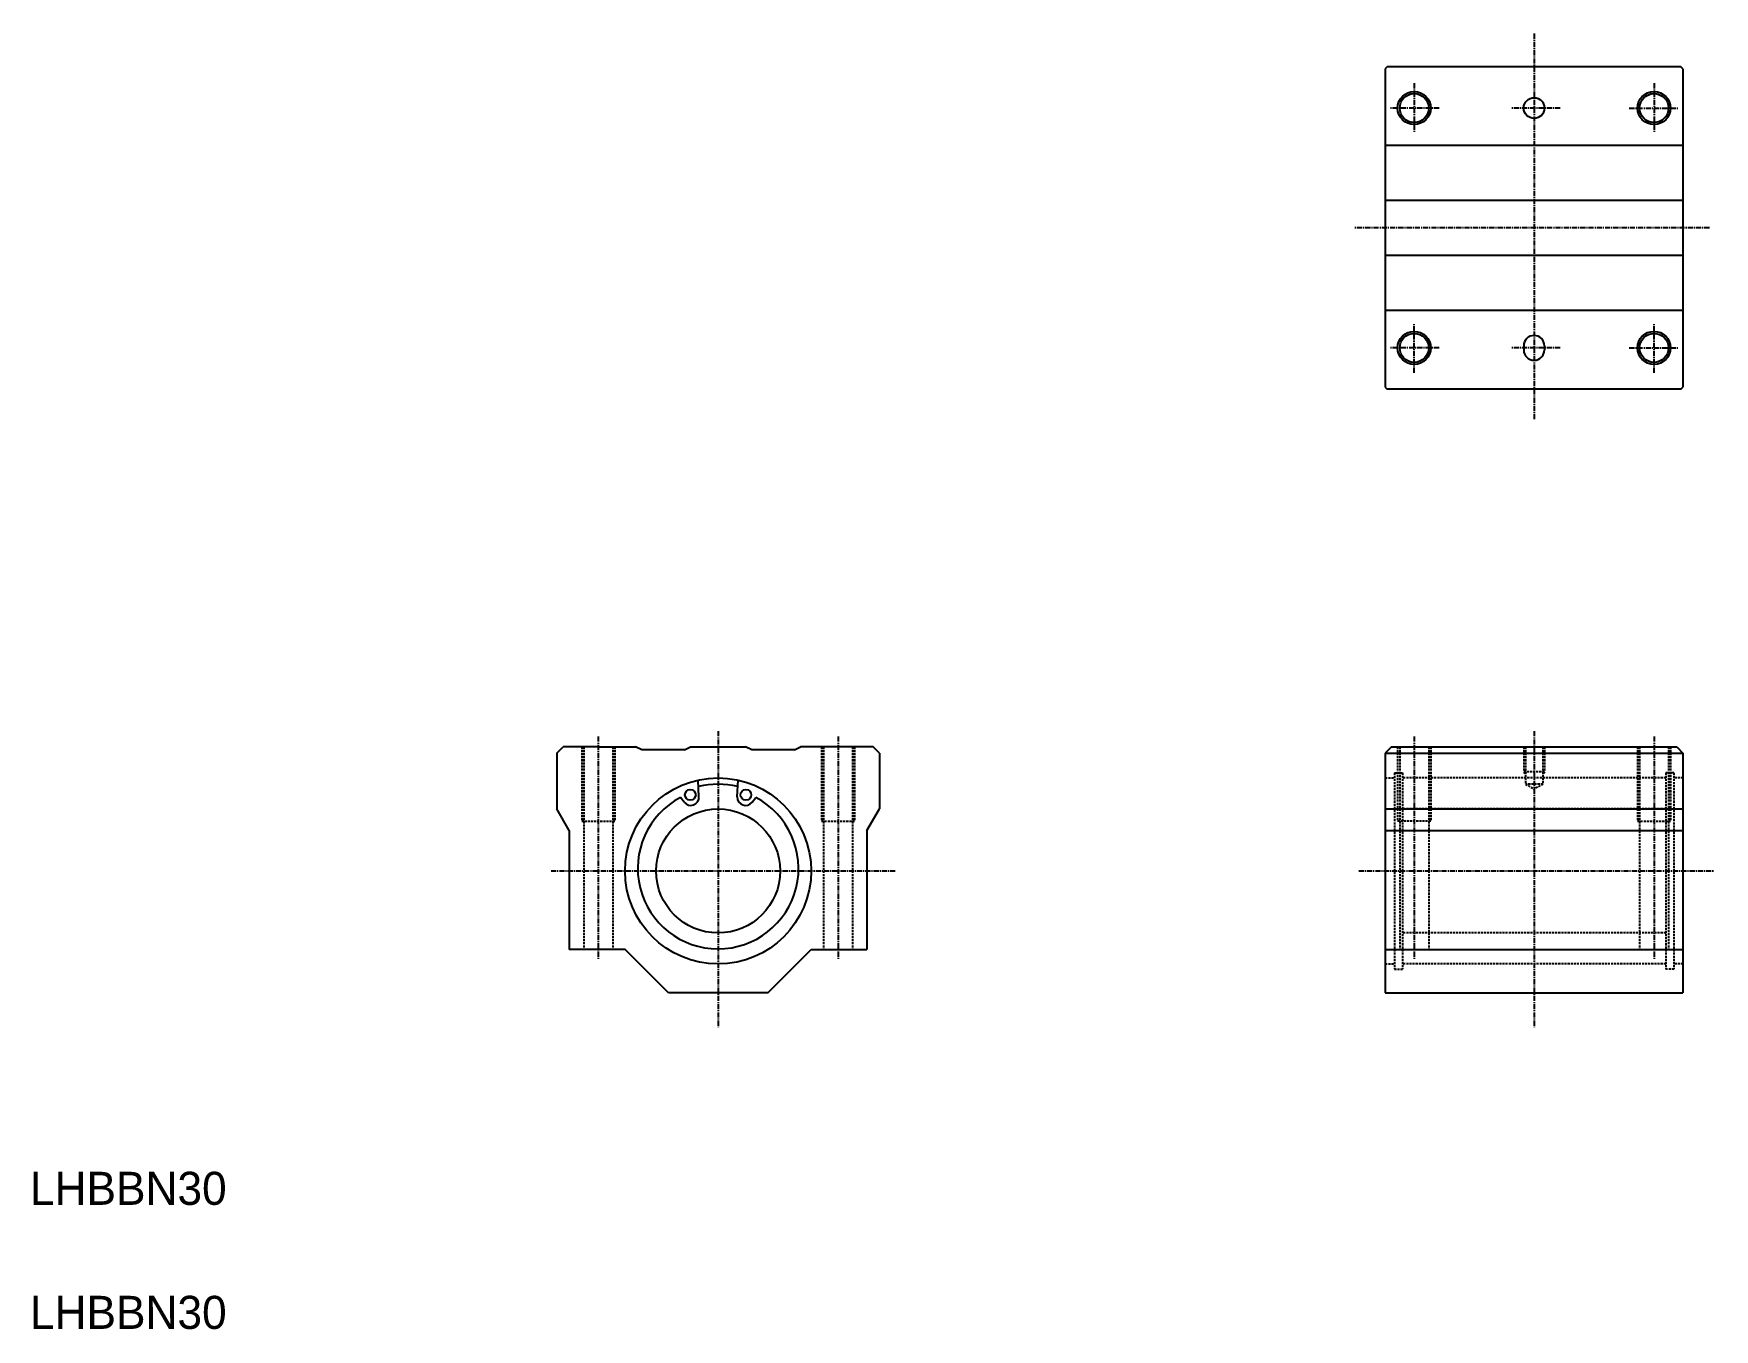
# Model space of a CAD drawing. Extents: x 21 to 427, y 20 to 333.
import ezdxf

# ---------------------------------------------------------------- set-up
doc = ezdxf.new("R2010")
doc.units = 0
doc.linetypes.add('CENTER', pattern=[2, 1.25, -0.25, 0.25, -0.25])
doc.linetypes.add('DASHED', pattern=[0.75, 0.5, -0.25])
doc.layers.get('0').update_dxf_attribs({"linetype": 'CONTINUOUS'})
doc.layers.add('CENTER', color=1, linetype='CENTER')

msp = doc.modelspace()

# ---------------------------------------------------------------- linework, layer by layer
at = {"color": 7, "linetype": 'CONTINUOUS'}
for p, q in [((348.28, 325.25), (347.78, 324.75)), ((419.28, 325.25), (348.28, 325.25)), ((419.78, 324.75), (419.28, 325.25)), ((347.78, 324.75), (347.78, 247.75)), ((419.78, 324.75), (419.78, 247.75)), ((419.78, 306.2), (347.78, 306.2)), ((419.78, 292.9), (347.78, 292.9)), ((419.78, 279.6), (347.78, 279.6)), ((419.78, 266.3), (347.78, 266.3)), ((381.28, 257.75), (381.28, 256.75)), ((386.28, 257.75), (386.28, 256.75)), ((347.78, 247.75), (348.28, 247.25)), ((419.28, 247.25), (348.28, 247.25)), ((383.78, 247.25), (383.78, 247.25)), ((401.03, 247.25), (401.03, 247.25)), ((419.28, 247.25), (419.78, 247.75)), ((147.43, 159.26), (148.93, 160.76)), ((147.43, 159.26), (147.43, 145.76)), ((157.43, 160.76), (148.93, 160.76)), ((157.43, 160.76), (166.48, 160.76)), ((167.98, 160.01), (166.48, 160.76)), ((178.28, 160.01), (167.98, 160.01)), ((178.28, 160.01), (179.78, 160.76)), ((179.78, 160.76), (193.08, 160.76)), ((179.78, 160.76), (193.08, 160.76)), ((194.58, 160.01), (193.08, 160.76)), ((204.88, 160.01), (194.58, 160.01)), ((204.88, 160.01), (206.38, 160.76)), ((223.93, 160.76), (206.38, 160.76)), ((225.43, 159.26), (223.93, 160.76)), ((225.43, 159.26), (225.43, 145.76)), ((349.28, 160.76), (347.78, 159.26)), ((347.78, 159.26), (419.78, 159.26)), ((347.78, 159.26), (347.78, 101.26)), ((349.28, 160.76), (418.28, 160.76)), ((418.28, 160.76), (419.78, 159.26)), ((419.78, 159.26), (419.78, 101.26)), ((181.8, 148.7), (181.62, 152.74)), ((191.06, 148.7), (191.24, 152.74)), ((178.21, 147.4), (177.33, 148.55)), ((194.65, 147.4), (195.53, 148.55)), ((150.43, 140.56), (147.43, 145.76)), ((222.43, 140.56), (225.43, 145.76)), ((347.78, 145.76), (419.78, 145.76)), ((150.43, 140.56), (150.43, 111.76)), ((222.43, 140.56), (222.43, 111.76)), ((347.78, 140.56), (419.78, 140.56)), ((163.93, 111.76), (150.43, 111.76)), ((174.43, 101.26), (163.93, 111.76)), ((198.43, 101.26), (208.93, 111.76)), ((208.93, 111.76), (222.43, 111.76)), ((347.78, 111.76), (419.78, 111.76)), ((198.43, 101.26), (174.43, 101.26)), ((347.78, 101.26), (419.78, 101.26))]:
    msp.add_line(p, q, dxfattribs=at)
at = {"color": 3, "linetype": 'DASHED'}
for p, q in [((153.43, 160.76), (153.43, 142.76)), ((153.93, 160.76), (153.93, 111.76)), ((160.93, 160.76), (160.93, 111.76)), ((161.43, 160.76), (161.43, 142.76)), ((211.43, 160.76), (211.43, 142.76)), ((211.93, 160.76), (211.93, 111.76)), ((218.93, 160.76), (218.93, 111.76)), ((219.43, 160.76), (219.43, 142.76)), ((350.78, 160.76), (350.78, 142.76)), ((351.28, 160.76), (351.28, 111.76)), ((358.28, 160.76), (358.28, 111.76)), ((358.78, 160.76), (358.78, 142.76)), ((381.28, 160.76), (381.28, 154.76)), ((381.68, 160.76), (381.68, 151.76)), ((385.88, 160.76), (385.88, 151.76)), ((386.28, 160.76), (386.28, 154.76)), ((408.78, 160.76), (408.78, 142.76)), ((409.28, 160.76), (409.28, 111.76)), ((416.28, 160.76), (416.28, 111.76)), ((416.78, 160.76), (416.78, 142.76)), ((349.98, 154.51), (349.98, 107.01)), ((349.98, 154.51), (351.93, 154.51)), ((351.93, 154.51), (351.93, 107.01)), ((381.28, 154.76), (381.63, 154.15)), ((386.28, 154.76), (381.28, 154.76)), ((386.28, 154.76), (385.93, 154.15)), ((415.63, 154.51), (415.63, 107.01)), ((417.58, 154.51), (415.63, 154.51)), ((417.58, 154.51), (417.58, 107.01)), ((347.78, 153.26), (349.98, 153.26)), ((415.63, 153.26), (351.93, 153.26)), ((385.88, 151.76), (381.68, 151.76)), ((381.68, 151.76), (383.78, 150.54)), ((385.88, 151.76), (383.78, 150.54)), ((419.78, 153.26), (417.58, 153.26)), ((153.43, 142.76), (161.43, 142.76)), ((211.43, 142.76), (219.43, 142.76)), ((358.78, 142.76), (350.78, 142.76)), ((415.63, 145.76), (351.93, 145.76)), ((408.78, 142.76), (416.78, 142.76)), ((415.63, 115.76), (351.93, 115.76)), ((347.78, 108.26), (349.98, 108.26)), ((349.98, 107.01), (351.93, 107.01)), ((415.63, 108.26), (351.93, 108.26)), ((417.58, 107.01), (415.63, 107.01)), ((419.78, 108.26), (417.58, 108.26))]:
    msp.add_line(p, q, dxfattribs=at)
at = {"color": 3}
for centre in [(354.78, 315.25), (412.78, 315.25), (354.78, 257.25), (412.78, 257.25)]:
    msp.add_circle(centre, 4, dxfattribs=at)
at = {"color": 7, "linetype": 'CONTINUOUS'}
for centre, radius in [((354.78, 315.25), 3.5), ((383.78, 315.25), 2.5), ((412.78, 315.25), 3.5), ((354.78, 257.25), 3.5), ((412.78, 257.25), 3.5), ((186.43, 130.76), 22.5), ((179.7, 149.16), 1.3), ((193.16, 149.16), 1.3), ((186.43, 130.76), 15)]:
    msp.add_circle(centre, radius, dxfattribs=at)
for centre, radius, start, end in [((383.78, 257.75), 2.5, 0, 180), ((383.78, 256.75), 2.5, 180, 0), ((186.43, 130.76), 20.95, 76.9236, 103.0764), ((186.43, 131.36), 19.45, 117.8957, 62.1043), ((179.8, 148.61), 2, 217.5057, 2.4933), ((193.06, 148.61), 2, 177.5067, 322.4943)]:
    msp.add_arc(centre, radius, start, end, dxfattribs=at)
at = {"layer": 'CENTER', "color": 1, "linetype": 'CENTER'}
for p, q in [((383.78, 333.25), (383.78, 239.92)), ((354.78, 321.25), (354.78, 309.25)), ((412.78, 321.25), (412.78, 309.25)), ((360.78, 315.25), (348.78, 315.25)), ((390.11, 315.25), (378.11, 315.25)), ((406.78, 315.25), (418.78, 315.25)), ((426.18, 286.25), (340.31, 286.25)), ((354.78, 251.25), (354.78, 263.25)), ((412.78, 251.25), (412.78, 263.25)), ((360.78, 257.25), (348.78, 257.25)), ((390.11, 257.25), (378.11, 257.25)), ((406.78, 257.25), (418.78, 257.25)), ((157.43, 163.27), (157.43, 109.41)), ((186.43, 164.56), (186.43, 92.96)), ((215.43, 163.27), (215.43, 109.41)), ((354.78, 163.27), (354.78, 109.41)), ((383.78, 164.56), (383.78, 92.96)), ((412.78, 163.27), (412.78, 109.41)), ((146.03, 130.76), (229.23, 130.76)), ((341.38, 130.76), (427.38, 130.76))]:
    msp.add_line(p, q, dxfattribs=at)

# ---------------------------------------------------------------- texts
at = {"color": 7, "linetype": 'CONTINUOUS'}
for p in [(20, 50), (20, 20)]:
    msp.add_text('LHBBN30', height=8, dxfattribs=at).set_placement(p)

doc.saveas('drawing.dxf')
